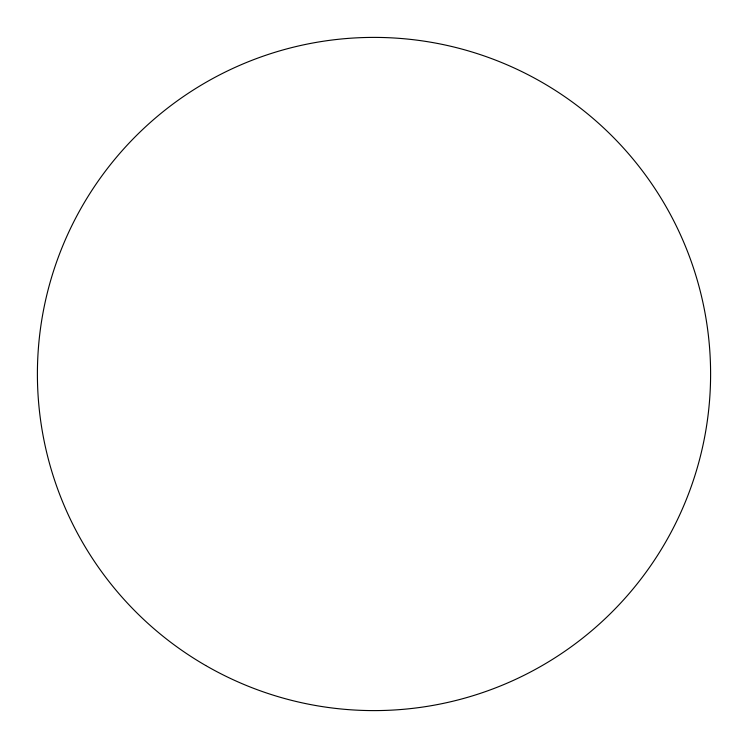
<?xml version="1.0" encoding="UTF-8"?>
<svg xmlns="http://www.w3.org/2000/svg" width="748" height="748" viewBox="0 0 748 748"><rect width="100%" height="100%" fill="white"/><g stroke="black" fill="none" stroke-linecap="round" stroke-linejoin="round"><path stroke-width="1.12" d="M205.7 665.505A336.6 336.6 0 0 0 710.6 374A336.6 336.6 0 0 0 205.7 82.495A336.6 336.6 0 0 0 205.7 665.505"/></g></svg>
